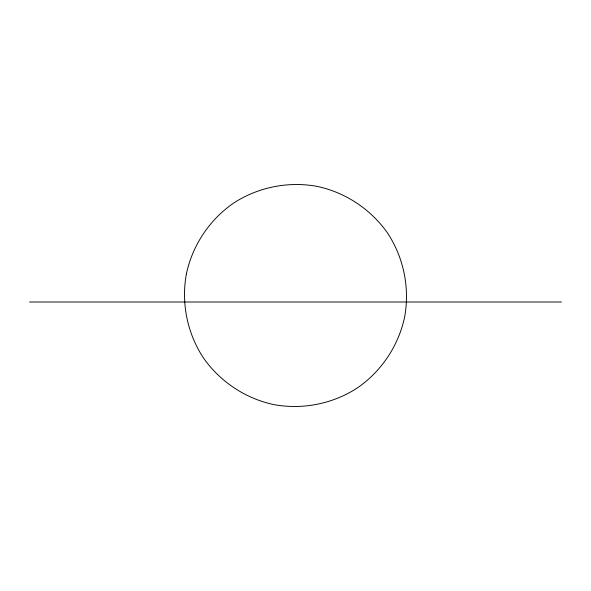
<?xml version="1.0" encoding="UTF-8"?>
<svg xmlns="http://www.w3.org/2000/svg" width="591" height="591" viewBox="0 0 591 591"><rect width="100%" height="100%" fill="white"/><g stroke="black" fill="none" stroke-linecap="round" stroke-linejoin="round"><path stroke-width="0.89" d="M29.55 302.008L561.45 302.008M186.401 273.803C181.097 302.562 187.103 332.755 203.016 357.296C219.601 381.387 245.199 398.489 273.803 404.599C302.562 409.903 332.755 403.897 357.296 387.984C381.387 371.399 398.489 345.801 404.599 317.197C409.903 288.438 403.897 258.245 387.984 233.704C371.399 209.613 345.801 192.511 317.197 186.401C288.438 181.097 258.245 187.103 233.704 203.016C209.613 219.601 192.511 245.199 186.401 273.803"/></g></svg>
